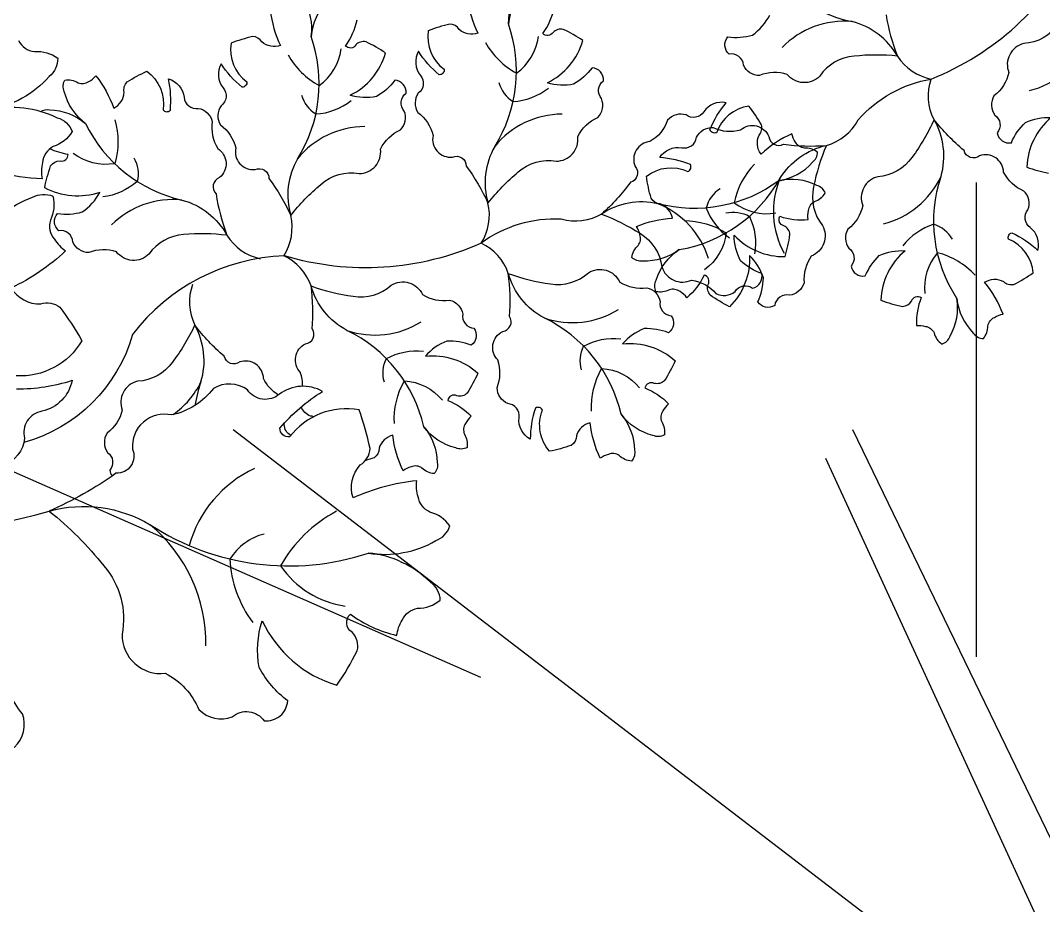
# Model space of a CAD drawing. Header units: millimetres. Extents: x 228.39 to 232.01, y 86.87 to 92.76.
# Drawn here: x 228.919 to 229.1751, y 88.8404 to 89.0621 of the extents above; entities that cross this region are included whole.
import ezdxf

# ---------------------------------------------------------------- set-up
doc = ezdxf.new("R2010")
doc.units = ezdxf.units.MM
for name, color, linetype in [('62', 62, 'Continuous'), ('63', 63, 'Continuous'), ('CauleArvore', 253, 'Continuous')]:
    doc.layers.add(name, color=color, linetype=linetype)

msp = doc.modelspace()

# ---------------------------------------------------------------- linework, layer by layer
at = {"layer": '62'}
for points in [[(229.1470293406524, 89.04739588792192, 0.1802530025354734), (229.1834996778641, 89.08058974764785, -0.2173875366482725), (229.222641582908, 89.09439815999214, 0.2835782542006574)], [(229.0354155791764, 89.05658049364017, 0.1413864367129372), (229.0431959440006, 89.04887978199089, 0.210122964771746), (229.0486838562969, 89.05804902266402, 0.210122964771746)], [(228.9860309996602, 89.05346428403945, 0.1413864367129372), (228.9938113644844, 89.04576357239017, 0.210122964771746), (228.9992992767808, 89.0549328130633, 0.210122964771746)], [(229.0387811793823, 89.04650863708706, 0.1876286218963192), (229.0423635874533, 89.04175652022478, 0.1520058651265381), (229.0512004830715, 89.04512257120176)], [(229.0839398107151, 89.00466555136356, 0.2279428046577928), (229.1091504836572, 89.02244869728099, -0.2043996860364349), (229.1207844324313, 89.03077131511156, 0.2049975904848281), (229.1287509057088, 89.0371440396127, -0.1730102318134612), (229.1470293406524, 89.04739588792192, -0.1730102318134612)], [(229.153472247718, 88.992428848871, -0.2279428046577942), (229.1494874773204, 89.02302198394722, 0.2043996860364329), (229.147734168637, 89.03721848493488, -0.2049975904848279), (229.1470293406524, 89.04739588792192, -0.2049975904848279)], [(228.9893965998662, 89.04339242748634, 0.1876286218963192), (228.9929790079372, 89.03864031062406, 0.1520058651265381), (229.0018159035553, 89.04200636160104)], [(228.9426691572875, 89.03714539165607, -0.1413864367129372), (228.9426336203527, 89.02619853028719, -0.210122964771746), (228.9322645239024, 89.02878193786216, -0.210122964771746)], [(228.9353243720201, 89.03629218837101, 0.2279428046577942), (228.9594722466417, 89.01709066603107, -0.2043996860364329), (228.9707273119465, 89.00826240252026, 0.2049975904848279), (228.9790809451582, 89.00240636920294, 0.2049975904848279)], [(228.947429230397, 89.02765269640314, -0.1876286218963192), (228.9482675285952, 89.02176087848414, -0.1520058651265381), (228.9396461035038, 89.01787602935727)], [(229.1027919625731, 89.02610914397457, 0.1413864367129372), (229.0977330306589, 89.01640129948723, 0.210122964771746), (229.1081141602213, 89.01386667823292, 0.210122964771746)], [(229.1088975958031, 89.02193840431215, -0.2279428046577928), (229.0785904556257, 89.01616817353839, 0.2043996860364349), (229.0645210562847, 89.01358617163768, -0.2049975904848281), (229.0544024263544, 89.01228630919026, 0.1730102318134612), (229.0343282909155, 89.0062671178721, 0.1730102318134612)], [(229.09416365029, 89.01991868467681, 0.1876286218963192), (229.0906817495995, 89.01509244081217, 0.1520058651265381), (229.0965078557417, 89.00764411814427)], [(229.0956312524686, 89.01385677584736, -0.1876286218963192), (229.101521368285, 89.01300660061258, -0.1520058651265381), (229.1028285056312, 89.0036411099525)], [(229.0851837505116, 89.01195434003193, -0.1413864367129372), (229.0956800299097, 89.00884577838669, -0.210122964771746), (229.0902884139362, 88.99961958561349, -0.210122964771746)], [(229.1523191880935, 89.00725581320256, 0.1876286218963192), (229.1477052215296, 89.01101447982877, 0.1520058651265381), (229.1399283684821, 89.00563474191469)], [(229.0343282909155, 89.0062671178721, -0.1802530025354734), (228.985114989513, 89.00310977961023, 0.2251438523393833), (228.947072892183, 88.98339596909548, -0.2626849896690132), (228.9198853436831, 88.95639585470238, -0.09065442908466861)], [(229.0693762609498, 88.963435748177, 0.2279428046577942), (229.0501466871245, 88.98756129064567, -0.2043996860364329), (229.0411567870406, 88.9986876749692, 0.2049975904848279), (229.0343282909155, 89.0062671178721, 0.2049975904848279)], [(229.0199916814337, 88.96031953857629, 0.2279428046577942), (229.0007621076083, 88.98444508104495, -0.2043996860364329), (228.9917722075245, 88.99557146536849, 0.2049975904848279), (228.9849437113994, 89.00315090827138, 0.2049975904848279)], [(229.1579935234415, 88.99827965157681, 0.1413864367129372), (229.1485987315, 89.00389863022784, 0.210122964771746), (229.1454602832527, 88.99368382242287, 0.210122964771746)], [(229.0595158778834, 88.97456863924674, -0.1876286218963192), (229.0600195193263, 88.98049844595158, -0.1520058651265381), (229.0692923450527, 88.98235201720551)], [(229.0101312983673, 88.97145242964602, -0.1876286218963192), (229.0106349398101, 88.97738223635086, -0.1520058651265381), (229.0199077655366, 88.9792358076048)], [(229.0620271149646, 88.96425053634484, -0.1413864367129372), (229.0645154108836, 88.97491090313603, -0.210122964771746), (229.0740416257013, 88.97006906597016, -0.210122964771746)], [(229.0126425354485, 88.96113432674412, -0.1413864367129372), (229.0151308313674, 88.97179469353533, -0.210122964771746), (229.0246570461851, 88.96695285636945, -0.210122964771746)], [(228.9262278508934, 88.93920384373948, -0.2043996860364353), (228.9515372419327, 88.9357534567352, 0.2279428046577944), (229.0061725879773, 88.92867434123895, 0.2279428046577944)], [(228.9800486121628, 88.93344868118466, 0.1876286218963192), (228.9714543043644, 88.92719789057695, 0.152005865126538), (228.9771937948531, 88.91131702730466)]]:
    msp.add_lwpolyline(points, format="xyb", dxfattribs=at)
for centre, radius, start, end in [((229.1345640679923, 89.0966059899026), 0.03559504258891227, 206.6972816068433, 258.060352377721), ((229.1252486732351, 89.04021493120094), 0.02165418735251583, 84.82956208829077, 135.9620711529593), ((229.1227486137841, 89.04410643964573), 0.01822652723244424, 29.65507171034712, 75.86352789572805), ((229.0076051283564, 89.04942832432278), 0.03559504258891227, 327.917719804394, 19.28079057527238), ((228.9582205488403, 89.04631211472206), 0.03559504258891227, 327.917719804394, 19.28079057527238), ((229.1664266580093, 89.06552922092271), 0.02165418735251583, 283.8377702129154, 334.9702792775901), ((229.149501205128, 89.0601222289048), 0.01296417636406003, 212.6682055185941, 259.0081804686739), ((229.0546280474756, 89.01693873893784), 0.02165418735251583, 90.01600102915677, 141.1485100938255), ((229.0052434679595, 89.01382252933712), 0.02165418735251583, 90.01600102915677, 141.1485100938255), ((229.0535671407126, 89.02144080647118), 0.01822652723244424, 150.1145442863874, 196.3230004717689), ((229.0041825611964, 89.01832459687046), 0.01822652723244424, 150.1145442863874, 196.3230004717689), ((229.1298668684246, 89.03218361788745), 0.02165418735251583, 283.8377702129154, 334.9702792775901), ((229.1291778530695, 89.0142141174907), 0.02165418735251583, 157.6491857757407, 208.7816948404098), ((228.9571938410851, 88.995556676665), 0.02165418735251583, 83.96028596669156, 135.092795031362), ((229.0234593296314, 89.01333362686887), 0.01296417636406003, 326.9698917134426, 13.30986666352196), ((229.0705940346492, 88.99604452870294), 0.02165418735251583, 17.19637734170586, 68.32888640637657), ((228.9740747501152, 89.01021741726817), 0.01296417636406003, 326.9698917134426, 13.30986666352196), ((228.9742963325876, 88.99150496479317), 0.01296417636406003, 159.9223847756048, 206.262359725683), ((229.0571938161061, 89.00803668570936), 0.02165418735251583, 251.0077929045287, 302.140301969199), ((228.9467717453399, 88.97685560487372), 0.01822652723244424, 343.0670373485498, 29.2754935339308), ((229.0078092365899, 89.00492047610865), 0.02165418735251583, 251.0077929045287, 302.140301969199), ((228.9447287247607, 88.98100532801477), 0.02165418735251583, 305.4219098812204, 334.101003155987), ((228.9978375200115, 88.9598822612872), 0.03559504258891227, 160.8702128665557, 170.6487373789969), ((228.8958857242951, 89.03968860895264), 0.1049658643867444, 227.0304562442677, 286.8020835885392), ((228.9906398130858, 88.92223461961338), 0.03055347511947142, 115.3011106397776, 164.1678200306802), ((229.0148043086398, 88.90808359260573), 0.03525592437372765, 118.2178321216569, 150.4078539412012), ((228.9267680215903, 88.90605977435914), 0.03866819170092113, 359.0340486382894, 50.16655770295989), ((229.003711060165, 88.93888144144658), 0.02370610377805731, 214.3839131457492, 261.8500201023937)]:
    msp.add_arc(centre, radius, start, end, dxfattribs=at)
at = {"layer": '63'}
for points in [[(229.0451473236294, 89.06992526752244, 0.172045804718615), (229.0412037058506, 89.06118173435033, 0.1720458047186181), (229.0392954505461, 89.07058173728703, 0.2361518438993874)], [(228.9957627441132, 89.06680905792173, 0.172045804718615), (228.9918191263344, 89.05806552474962, 0.1720458047186181), (228.9899108710299, 89.06746552768631, 0.2361518438993874)], [(229.0309362192399, 89.06775658404575, 0.08115707204633878), (229.0335147025373, 89.05886999641248, -0.2683901017028241), (229.0288586581206, 89.05980362079247, 0.2633611240475965), (229.0265206858094, 89.06113914587615, 0.03433418913963283), (229.0211298492823, 89.05950253260157, 0.2816703646801006), (229.0251094819161, 89.04983662955357, -0.447648090788793), (229.0238903044586, 89.04846150334916, -0.08047336285184804), (229.0186521307506, 89.05435502752952, 0.299054732626132), (229.0191390686992, 89.04830648983375, -0.4445358973400594), (229.0186208463583, 89.04383637266105, 0.3028472262875131), (229.0184959595959, 89.0390413487987, -0.1775881189196616), (229.0223086207682, 89.03324428663521, 0.5077713489282268), (229.0271765797115, 89.02783826412244, -0.5541101838924969), (229.0306251347971, 89.02558466588603, -0.05360560279891149), (229.0360752783974, 89.01631820481764, -0.05303807838268959), (229.0436319521301, 89.02412554635437, -0.2299676780149515), (229.0531836286779, 89.02682671479995, 0.453009155801419), (229.0585456360291, 89.03296995219904, -0.1775881189196565), (229.063548005531, 89.03777813421611, 0.3028472262875298), (229.0644886749038, 89.04248164265927, -0.4445358973400413), (229.0649737947807, 89.04695547330395, 0.4200628682774436), (229.0621317044354, 89.05020899816353, -0.1027662192553072), (229.0575146081716, 89.04610942857059, -0.1249756271620583), (229.0509409253822, 89.04645281573312, 0.2129696122085104), (229.0598237464421, 89.05704663141576, 0.03433418913963267), (229.054929537441, 89.05983703277163, 0.263361124047625), (229.052353761284, 89.05905273756838, -0.4961733732722903), (229.0497992963903, 89.0587828632651, 0.105188829234163), (229.052672794407, 89.06531815037165, -0.1018354407082667)], [(228.9815516397238, 89.06464037444503, 0.08115707204633878), (228.9841301230212, 89.05575378681176, -0.2683901017028241), (228.9794740786045, 89.05668741119175, 0.2633611240475965), (228.9771361062933, 89.05802293627544, 0.03433418913963283), (228.9717452697661, 89.05638632300085, 0.2816703646801006), (228.9757249024, 89.04672041995285, -0.447648090788793), (228.9745057249424, 89.04534529374845, -0.08047336285184804), (228.9692675512345, 89.0512388179288, 0.299054732626132), (228.9697544891831, 89.04519028023303, -0.4445358973400594), (228.9692362668421, 89.04072016306034, 0.3028472262875131), (228.9691113800797, 89.035925139198, -0.1775881189196616), (228.9729240412521, 89.03012807703449, 0.5077713489282268), (228.9777920001954, 89.02472205452172, -0.5541101838924969), (228.9812405552809, 89.02246845628532, -0.05360560279891149), (228.9866906988812, 89.01320199521692, -0.05303807838268959), (228.994247372614, 89.02100933675365, -0.2299676780149515), (229.0037990491618, 89.02371050519923, 0.453009155801419), (229.0091610565129, 89.02985374259833, -0.1775881189196565), (229.0141634260148, 89.0346619246154, 0.3028472262875298), (229.0151040953877, 89.03936543305855, -0.4445358973400413), (229.0155892152646, 89.04383926370325, 0.4200628682774436), (229.0127471249193, 89.04709278856281, -0.1027662192553072), (229.0081300286554, 89.04299321896987, -0.1249756271620583), (229.001556345866, 89.0433366061324, 0.2129696122085104), (229.010439166926, 89.05393042181504, 0.03433418913963267), (229.0055449579249, 89.0567208231709, 0.263361124047625), (229.0029691817679, 89.05593652796767, -0.4961733732722903), (229.0004147168741, 89.05566665366437, 0.105188829234163), (229.0032882148909, 89.06220194077095, -0.1018354407082667)], [(229.1357120438829, 89.06348314437976, 0.05360560279891149), (229.1385878260973, 89.05312451306808, 0.05303807838268959), (229.1277223839912, 89.05311629038458, 0.2299676780149515), (229.1191422631206, 89.04812506190945, -0.453009155801419), (229.1109985823085, 89.04853852461267, 0.1775881189196565), (229.1040648294, 89.04828281863476, -0.3028472262875298), (229.1000289564999, 89.05087503399578, 0.4445358973400413), (229.0964748155688, 89.05363521228243, -0.4200628682774436), (229.0961103549136, 89.05793986906006, 0.1027662192553072), (229.1022668238015, 89.05841097370785, 0.1249756271620583), (229.1065881762353, 89.06337656866746, -0.2129696122085104)], [(229.1788212914667, 89.06117751147158, -0.2299676780149515), (229.1701915129424, 89.05627264057972, 0.453009155801419), (229.166452404388, 89.0490262928242, -0.1775881189196565), (229.1627435719009, 89.04316226037838, 0.3028472262875298), (229.1629538204802, 89.03837022051223, -0.4445358973400413), (229.1635515568919, 89.03391003967349, 0.4200628682774436), (229.1670886254293, 89.0314297074973, -0.1027662192553072), (229.1705926300326, 89.03651360368987, -0.1249756271620583), (229.1770579985285, 89.0377506284966, 0.2129696122085104), (229.1709632803328, 89.02534144436484, 0.03433418913963267), (229.1763824041929, 89.02380108140059, 0.263361124047625)], [(228.9185332457045, 89.05701014394307, 0.2548810045278109), (228.9225510981206, 89.05430448968106, -0.1744881383592944), (228.9283658529517, 89.05264105261531, -0.2361518438993939), (228.9262017804176, 89.04801311059141, -0.172045804718615), (228.9112269367278, 89.03969889590233, -0.1720458047186181), (228.928237625083, 89.03769674927646, -0.2361518438993874), (228.9319975638903, 89.03423785964605, -0.174488138359288), (228.9272506484405, 89.03049016831245, 0.2548810045278096), (228.9245618520559, 89.02646101492444, 0.1018354407082642), (228.9244495045851, 89.02240222122042, -0.05521114289692754), (228.9132916809248, 89.0240614913495, 0.2683901017028241)], [(228.9241197559616, 89.03930139480418, -0.1823380578218932), (228.9263467729308, 89.03966920008384, -0.172045804718615), (228.9353243720201, 89.03629218837101, -0.1720458047186181), (228.9300117325482, 89.04427826095758, -0.2361518438993874), (228.9301248432897, 89.0471370189978, -0.174488138359288), (228.9334453429421, 89.04646973552144, 0.2548810045278096), (228.936139808023, 89.0467829051174, 0.1018354407082642), (228.9379128419042, 89.04820645517496, -0.08115707204633878), (228.9423887312343, 89.04010791020791, 0.2683901017028241), (228.9450133697553, 89.04406539384374, -0.2633611240475965), (228.9457172733469, 89.04666429005378, -0.03433418913963283), (228.9506813810452, 89.0493283576642, -0.2816703646801006), (228.9547204958702, 89.03968715913578, 0.447648090788793), (228.9565551516654, 89.03958037025991, 0.08047336285184804)], [(228.9565551516654, 89.03958037025991, 0.08047336285184804), (228.9560768033347, 89.04745077520082, -0.299054732626132), (228.9600182162485, 89.04283697188188, 0.4445358973400594), (228.9635508047503, 89.0400492630719, -0.3028472262875131), (228.9670359711836, 89.03675358932041, 0.1775881189196616), (228.9684520549167, 89.02996116546706, -0.5077713489282268), (228.9688463173865, 89.02269709905856, 0.5541101838924969), (228.9680090130344, 89.01866347059138, 0.05360560279891149), (228.9707273119465, 89.00826240252026, 0.05303807838268959), (228.9598629955802, 89.00841902201766, 0.2299676780149515), (228.9512081395149, 89.00355853826248, -0.453009155801419), (228.9430716686509, 89.004095502371, 0.1775881189196565), (228.9361348343843, 89.00394501881622, -0.3028472262875298), (228.9321387528506, 89.00659816466975, 0.4445358973400413), (228.9286268960346, 89.00941194569113, -0.4200628682774436), (228.9283277839114, 89.01372163633897, 0.1027662192553072), (228.9344906914591, 89.01409928606495, 0.1249756271620583), (228.9388868803329, 89.01899874966266, -0.2129696122085104), (228.9251125459131, 89.02018245232503, -0.03433418913963267), (228.9265898418453, 89.02561910738139, -0.263361124047625), (228.9289633614051, 89.0268903849577, 0.4961733732722903), (228.9309573997097, 89.02850962375193, -0.07000139340616839), (228.9263899725925, 89.02991959454988, 0.1018354407082667)], [(228.9087281836997, 89.00701417469172, -0.1720458047186181), (228.9220573978184, 89.01777076152986, -0.2361518438993757), (228.9271592963232, 89.01803850946406, -0.1744881383592802), (228.9265173653683, 89.01202466533007, 0.2548810045278265), (228.9275161641396, 89.00728482313471, 0.1018354407082649), (228.9303382758044, 89.00436555712471, -0.08115707204633917), (228.9166718279957, 88.9950784039491, 0.2683901017028146), (228.9241393699797, 88.99106044513447, -0.263361124047613), (228.9288760895442, 88.99023504414052, -0.034334189139631), (228.934427429712, 88.98184498156643, -0.2816703646801013), (228.917946250267, 88.97308146854738, 0.4476480907887236)], [(228.9896708656043, 88.97044189684917, 0.08789902130899625), (228.9891259460131, 88.97391481724402, -0.5077713489282268), (228.9903699052468, 88.98108242975496, 0.5541101838924969), (228.9920900153262, 88.98482575160918, 0.05360560279891149), (228.9917722075245, 88.99557146536849, 0.05303807838268959), (229.0023249897497, 88.99298366957235, 0.2299676780149515), (229.011849077587, 88.99578055832829, -0.453009155801419), (229.0196581693218, 88.99343352299586, 0.1775881189196565), (229.0264522343483, 88.99202533431597, -0.3028472262875298), (229.0297519563047, 88.98854400044019, 0.4445358973400413), (229.0325437687761, 88.9850146541754, -0.4200628682774436), (229.0318692830475, 88.98074757431392, 0.1027662192553072), (229.0257785354164, 88.98176090646703, 0.1249756271620583), (229.0203960212393, 88.9779714788991, -0.2129696122085104), (229.0335545661623, 88.97373047238976, -0.03433418913963267), (229.0308962695945, 88.9687632718874, -0.263361124047625), (229.0282981932103, 88.96805634835626, 0.4961733732722903), (229.025991949557, 88.9669252589502, -0.105188829234163), (229.0319029318939, 88.96292185337114, 0.1018354407082667), (229.0304814434025, 88.9611471662496, 0.2548810045278109), (229.0301714055022, 88.95845233902541, -0.1744881383592944), (229.0308425475842, 88.9551326171266, -0.2361518438993939), (229.027983922931, 88.95501618403736, -0.172045804718615), (229.0199916814337, 88.96031953857629, -0.1720458047186181), (229.0233791245546, 88.95134587028404, -0.2361518438993874), (229.0226281209547, 88.94858520276235, -0.174488138359288), (229.0195416742409, 88.94997977504893, 0.2548810045278096), (229.0168455716634, 88.95027851935306, 0.1018354407082642), (229.0147985715271, 88.9492886030169, -0.08115707204633878), (229.0122517983907, 88.9581843302199, 0.2683901017028241), (229.0088068979655, 88.95491583436488, -0.2633611240475965), (229.0075383797318, 88.9525408389401, -0.01359188383691224), (229.0054109301753, 88.95186417799839, -0.2816703646801006)], [(228.9835917532592, 88.96825038347072, -0.140065914486193), (228.9798805996207, 88.97235883032897, 0.5077713489282268), (228.9739247773012, 88.97653618405842, -0.5541101838924969), (228.9700588379539, 88.97795947255766, -0.05360560279891149), (228.9626703533675, 88.98576854814397, -0.05303807838268959), (228.9570559113085, 88.97646607857185, -0.2299676780149515), (228.9483527134482, 88.9716926958248, 0.453009155801419), (228.944504099805, 88.96450390861128, -0.1775881189196565), (228.9407067300555, 88.95869681829618, 0.3028472262875298), (228.9408442536896, 88.95390214022628, -0.4445358973400413), (228.9413742552434, 88.94943340435522, 0.132420092724567), (228.9420047875211, 88.94799062505471, -0.1027662192553072)], [(228.9180572719637, 88.96980163084123, 0.08047336285184782), (228.9319737033882, 88.97194307376473, -0.2990547326261498), (228.9244160432806, 88.964177856427, 0.4445358973400735), (228.9200384294609, 88.95743910269385, -0.302847226287535), (228.9147497916847, 88.95070135968682, 0.1775881189196651)], [(228.9924289217829, 88.96283313682866, 0.06645151050785239), (228.9916413127628, 88.96298481739991, -0.1966975875028096), (228.9893222956669, 88.96529655572273, 0.1775881189196616)], [(228.9866750671857, 88.95809958416763, 0.01988486331478412), (228.9863455949472, 88.95839029923437, -0.2768544380593153), (228.9851113146641, 88.9612530403245, 0.3028472262875131)], [(228.9065532812639, 88.87401935562394, -0.08047336285184804), (228.9134510309084, 88.86174442624619, 0.299054732626132), (228.9149019145803, 88.8724827577355, -0.4445358973400594), (228.9175062158052, 88.88008485742972, 0.3028472262875131), (228.9195478213214, 88.88840343406716, -0.1775881189196616), (228.9151005342367, 88.89996789136006, 0.5077713489282268), (228.9086633000731, 88.91125145128119, -0.5541101838924969), (228.9035035841594, 88.91649499943269, -0.05360560279891149), (228.8975188443933, 88.93473544985201, -0.05303807838268959), (228.8813650078073, 88.92398771971303, -0.2180849490682808), (228.8645289929559, 88.92257698777298, 0.453009155801419)]]:
    msp.add_lwpolyline(points, format="xyb", dxfattribs=at)
for points in [[(229.0916308995307, 89.03472196188906, -0.08047336285184804), (229.0957141960074, 89.04146724030754, 0.299054732626132), (229.0900793787168, 89.0392154075152, -0.4445358973400594), (229.0856556470688, 89.03839011954231, 0.3028472262875131), (229.0810376900005, 89.03709307557266, -0.1775881189196616), (229.0766254822584, 89.0317381957623, 0.5077713489282268), (229.0728985805703, 89.02549061163006, -0.5541101838924969), (229.07176417596, 89.02153026273514, -0.05360560279891149), (229.0645210562847, 89.01358617163768, -0.05303807838268959), (229.07421212773, 89.00867281901273, -0.2299676780149515), (229.0796141512748, 89.00034521566806, 0.453009155801419), (229.0870671091736, 88.99703705800337, -0.1775881189196565), (229.0931383522806, 88.99367814120208, 0.3028472262875298), (229.0979098439481, 88.99416877121705, -0.4445358973400413), (229.1023273455374, 88.99502678149686, 0.4200628682774436), (229.104596197702, 88.99870308553727, -0.1027662192553072), (229.0993157507763, 89.00190323069357, -0.1249756271620583), (229.0977020758393, 89.00828502302471, 0.2129696122085104), (229.1104470063263, 89.00292776742276, 0.03433418913963267), (229.1116672431933, 89.00842782591894, 0.263361124047625), (229.1101571086118, 89.01065700409094, -0.4961733732722903), (229.1091447361955, 89.01301777200071, 0.105188829234163), (229.1162371923743, 89.01220288932898, -0.1018354407082667), (229.1163153290294, 89.01447534143487, -0.2548810045278109), (229.1178361335407, 89.01672153174437, 0.1744881383592944), (229.1205084031853, 89.01880238736788, 0.2361518438993939), (229.1184158580795, 89.02075342466958, 0.172045804718615), (229.1088975958031, 89.02193840431215, 0.1720458047186181), (229.117314504635, 89.02653809334853, 0.2361518438993874), (229.1185437162819, 89.02912156587588, 0.174488138359288), (229.1152937657361, 89.03007487937593, -0.2548810045278096), (229.1130539670584, 89.03160508169971, -0.1018354407082642), (229.1121462540387, 89.0336898361179, 0.08115707204633878), (229.1044178242219, 89.02860147798916, -0.2683901017028241), (229.1039344835291, 89.0333255425387, 0.2633611240475965), (229.1045198246772, 89.03595368209308, 0.03433418913963283), (229.1013638878799, 89.04062055303672, 0.2816703646801006), (229.0933047887098, 89.03396337058466, -0.447648090788793)], [(229.0867466959461, 89.02596530581715, 0.08047336285184804), (229.0790587223313, 89.02771663467206, -0.299054732626132), (229.0845937804818, 89.03020361036432, 0.4445358973400594), (229.0882614233655, 89.03281107994417, -0.3028472262875131), (229.0924032674448, 89.03523037285049, 0.1775881189196616), (229.0993200132157, 89.03468179023766, -0.5077713489282268), (229.1064024371419, 89.03302005168663, 0.5541101838924969), (229.1100385565423, 89.0310835928321, 0.05360560279891149), (229.1207844324313, 89.03077131511156, 0.05303807838268959), (229.1175828446706, 89.02038826471272, 0.2299676780149515), (229.1198169590508, 89.01071667907325, -0.453009155801419), (229.1170164578496, 89.00305850164013, 0.1775881189196565), (229.1152126562803, 88.99635860501095, -0.3028472262875298), (229.1115439870681, 88.99326850521396, 0.4445358973400413), (229.1078571439051, 88.99068825533789, -0.4200628682774436), (229.1036369079984, 88.99161157025397, 0.1027662192553072), (229.1050053272595, 88.99763249024036, 0.1249756271620583), (229.1015377439682, 89.00322776380628, -0.2129696122085104), (229.0965331259305, 88.99034027999453, -0.03433418913963267), (229.0917301938319, 88.99328501508097, -0.263361124047625), (229.0911766932967, 88.99592004429037, 0.4961733732722903), (229.0901826583531, 88.99828859185455, -0.105188829234163), (229.0858398329612, 88.99262230241317, 0.1018354407082667), (229.0841514721899, 88.99414531975262, 0.2548810045278109), (229.081479437195, 88.994612702095, -0.1744881383592944), (229.078126098223, 88.99413719928926, -0.2361518438993939), (229.0781773381801, 88.99699773525985, -0.172045804718615), (229.0839398107151, 89.00466555136356, -0.1720458047186181), (229.0747831014887, 89.00180965051447, -0.2361518438993874), (229.0720711733412, 89.00272109842568, -0.174488138359288), (229.0736441703889, 89.00572054261875, 0.2548810045278096), (229.0741003532497, 89.0083945124139, 0.1018354407082642), (229.0732320610688, 89.01049599108354, -0.08115707204633878), (229.0822617122676, 89.01251723206548, 0.2683901017028241), (229.0792006504778, 89.01614770101766, -0.2633611240475965), (229.0769040506938, 89.01755318001388, -0.03433418913963283), (229.0757413922186, 89.02306569729214, -0.2816703646801006), (229.0861289372819, 89.0242344852072, 0.447648090788793)], [(229.1672454210658, 89.00891696096468, -0.08047336285184804), (229.1737398931893, 89.0044455045021, 0.299054732626132), (229.1718220449458, 89.01020256755004, -0.4445358973400594), (229.1712573396267, 89.01466705070433, 0.3028472262875131), (229.1702330673257, 89.01935306359346, -0.1775881189196616), (229.1651458750078, 89.02407140962396, 0.5077713489282268), (229.1591273628816, 89.02815792592382, -0.5541101838924969), (229.1552402755384, 89.0295223998794, -0.05360560279891149), (229.147734168637, 89.03721848493488, -0.05303807838268959), (229.142261501882, 89.02783190843634, -0.2299676780149515), (229.1336317233576, 89.02292703754448, 0.453009155801419), (229.1298926148033, 89.01568068978895, -0.1775881189196565), (229.1261837823162, 89.00981665734314, 0.3028472262875298), (229.1263940308955, 89.00502461747699, -0.4445358973400413), (229.1269917673072, 89.00056443663823, 0.4200628682774436), (229.1305288358446, 88.99808410446205, -0.1027662192553072), (229.1340328404479, 89.00316800065463, -0.1249756271620583), (229.1404982089438, 89.00440502546135, 0.2129696122085104), (229.134403490748, 88.9919958413296, 0.03433418913963267), (229.1398226146082, 88.99045547836535, 0.263361124047625), (229.1421364354906, 88.99183242233703, -0.4961733732722903), (229.1445524586039, 88.99270474988386, 0.105188829234163), (229.1433234626863, 88.9856722156712, -0.1018354407082667), (229.145587434007, 88.98546108118902, -0.2548810045278109), (229.1477406696708, 88.98381129531077, 0.1744881383592944), (229.1496613958241, 88.98102170820451, 0.2361518438993939), (229.1517316741974, 88.98299635729474, 0.172045804718615), (229.153472247718, 88.992428848871, 0.1720458047186181), (229.1575709302021, 88.98375692316723, 0.2361518438993874), (229.1600779517948, 88.9823784695751, 0.174488138359288), (229.1612200268592, 88.98556698799702, -0.2548810045278096), (229.1628788199535, 88.98771329243448, -0.1018354407082642), (229.1650131721621, 88.98849731064874, 0.08115707204633878), (229.1603863252449, 88.99651056863061, -0.2683901017028241), (229.1651305924071, 88.99671631893435, 0.2633611240475965), (229.1677199255816, 88.99597801311111, 0.03433418913963283), (229.1725636719178, 88.99885511980072, 0.2816703646801006), (229.166390067596, 89.00729038905028, -0.447648090788793)], [(229.0479486487826, 88.96498996222111, 0.08047336285184804), (229.0466507293664, 88.95721259144119, -0.299054732626132), (229.04384375285, 88.96259244270856, 0.4445358973400594), (229.041025892279, 88.96610102700063, -0.3028472262875131), (229.0383681040055, 88.9700940223722, 0.1775881189196616), (229.0385105255293, 88.97703102684474, -0.5077713489282268), (229.039754484763, 88.98419863935568, 0.5541101838924969), (229.0414745948423, 88.98794196120988, 0.05360560279891149), (229.0411567870406, 88.9986876749692, 0.05303807838268959), (229.0517095692658, 88.99609987917307, 0.2299676780149515), (229.0612336571031, 88.99889676792901, -0.453009155801419), (229.069042748838, 88.99654973259658, 0.1775881189196565), (229.0758368138645, 88.99514154391669, -0.3028472262875298), (229.0791365358208, 88.9916602100409, 0.4445358973400413), (229.0819283482923, 88.98813086377612, -0.4200628682774436), (229.0812538625636, 88.98386378391464, 0.1027662192553072), (229.0751631149326, 88.98487711606775, 0.1249756271620583), (229.0697806007555, 88.98108768849981, -0.2129696122085104), (229.0829391456784, 88.97684668199048, -0.03433418913963267), (229.0802808491106, 88.97187948148812, -0.263361124047625), (229.0776827727264, 88.97117255795698, 0.4961733732722903), (229.0753765290731, 88.97004146855092, -0.105188829234163), (229.08128751141, 88.96603806297186, 0.1018354407082667), (229.0798660229186, 88.96426337585032, 0.2548810045278109), (229.0795559850184, 88.96156854862613, -0.1744881383592944), (229.0802271271004, 88.95824882672731, -0.2361518438993939), (229.0773685024471, 88.95813239363808, -0.172045804718615), (229.0693762609498, 88.963435748177, -0.1720458047186181), (229.0727637040708, 88.95446207988476, -0.2361518438993874), (229.0720127004709, 88.95170141236306, -0.174488138359288), (229.0689262537571, 88.95309598464964, 0.2548810045278096), (229.0662301511796, 88.95339472895378, 0.1018354407082642), (229.0641831510433, 88.95240481261762, -0.08115707204633878), (229.0616363779068, 88.96130053982061, 0.2683901017028241), (229.0581914774816, 88.9580320439656, -0.2633611240475965), (229.056922959248, 88.95565704854081, -0.03433418913963283), (229.0514880247639, 88.95417343517238, -0.2816703646801006), (229.0497126880647, 88.96447466506197, 0.447648090788793)], [(229.0265379253003, 88.93549305852534, 0.1744881383592826), (229.0215542265081, 88.93891959365091, -0.2548810045278165), (229.0186056088572, 88.94276268576162, -0.1018354407082663), (229.0182258787049, 88.94680523858099, 0.08115707204633889), (229.0022803943519, 88.94247343311865, -0.268390101702822), (229.0040898230325, 88.95075800577924, 0.2633611240476109), (229.006545887081, 88.95489147265624, 0.034334189139633), (229.0037887662544, 88.96456663737857, 0.2816703646800977), (228.9864089727725, 88.95775699606202, -0.4476480907887908), (228.9839910609005, 88.95997586139698, -0.0804733628518486), (228.9946739674797, 88.96914801209391, 0.2990547326261485), (228.9838596919328, 88.96846370879886, -0.4445358973400563), (228.9758943710617, 88.96952576720165, 0.3028472262875256), (228.9673369077819, 88.96989548678661, -0.1775881189196615), (228.9568698539161, 88.96326556836593, 0.5077713489282397), (228.9470686877234, 88.95473949955121, -0.5541101838924329), (228.9429394613558, 88.94865123583058, -0.0536056027989116), (228.9262278508934, 88.93920384373948, -0.05303807838268965), (228.9399362308113, 88.9254728401485, -0.229967678014949), (228.9444667312631, 88.90833611694947, 0.4530091558014059), (228.9552710955784, 88.8985745108637, -0.1775881189196614), (228.9637027883951, 88.88949587709324, 0.3028472262875249), (228.9720718902033, 88.8876724173925, -0.4445358973400437), (228.9800448543225, 88.88666934820981, 0.420062868277418), (228.9859408423144, 88.89164419785453, -0.1027662192553043), (228.9787625526286, 88.900013259344, -0.1249756271620578), (228.97957682581, 88.91173974615204, 0.2129696122085104), (228.9982197381049, 88.8955556967189, 0.03433418913963278), (229.0033516414852, 88.9042086785952, 0.2633611240475967), (229.0020301454952, 88.90883160487427, -0.4961733732722993), (229.0016264711705, 88.91340073829106, 0.1051888292341508), (229.0132069763245, 88.90807024852963, -0.1018354407082692), (229.0146044589947, 88.91188252743765, -0.2548810045278139), (229.0184351631589, 88.9148472211197, 0.1744881383592873), (229.0241275805414, 88.91689044919363, 0.2361518438993992), (229.0216630621147, 88.92136562586434, 0.1720458047186156), (229.0061725879773, 88.92867434123895, 0.1720458047186174), (229.0230142400037, 88.93179377491364, 0.2361518438993921)]]:
    msp.add_lwpolyline(points, format="xyb", close=True, dxfattribs=at)
at = {"layer": 'CauleArvore'}
for p, q in [((229.1583958148465, 88.90271533475587), (229.1583958148465, 89.02149564269104)), ((229.1945928399274, 88.78909937546698), (228.9722396526021, 88.95952331440033)), ((229.3548939731713, 88.48956641816633), (229.127369800739, 88.95952331440033)), ((229.0342917066835, 88.89755097297001), (228.9050166134136, 88.95435895261447)), ((229.3450863000614, 88.46450205457185), (229.1206302490805, 88.95239648777766))]:
    msp.add_line(p, q, dxfattribs=at)

doc.saveas('drawing.dxf')
